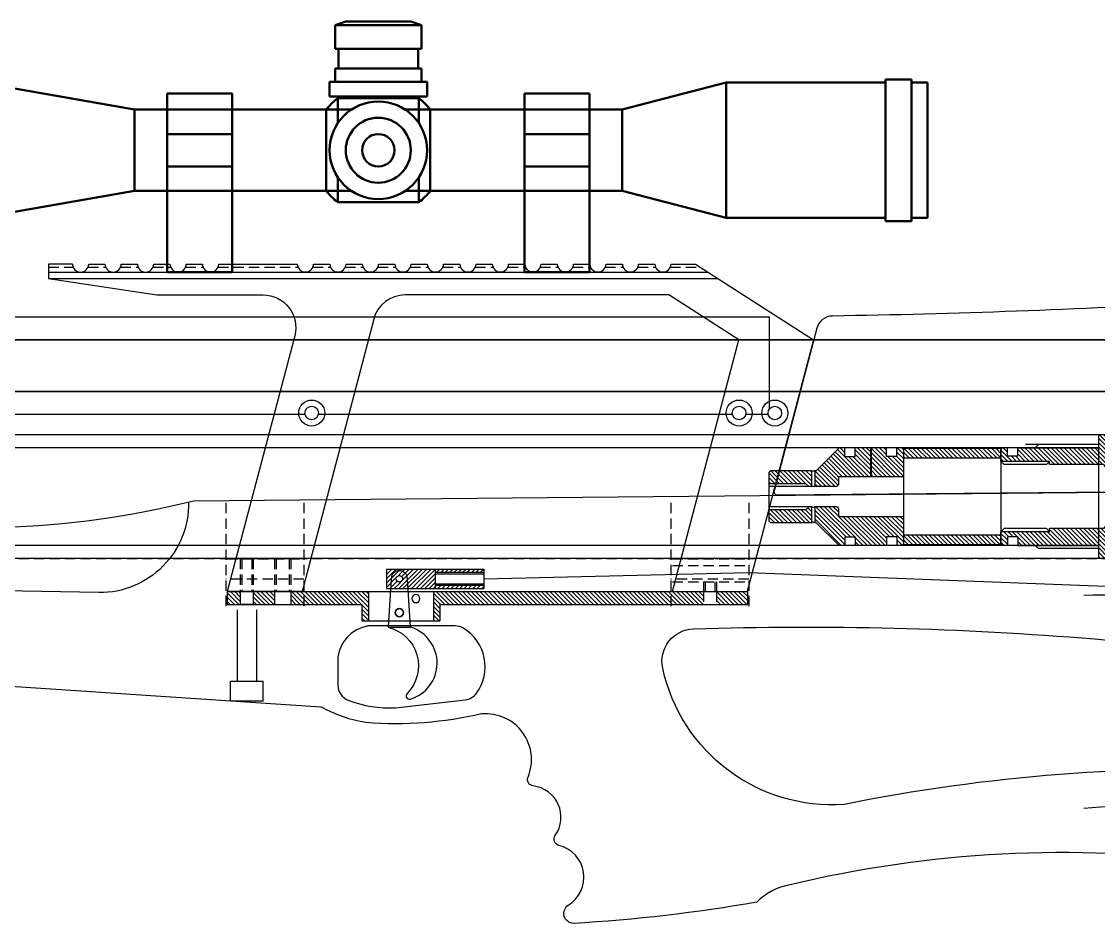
# Model space of a CAD drawing. Header units: millimetres. Extents: x 6817 to 10278, y -2870 to -2258.
# Drawn here: x 9776.5 to 10107.9, y -2590.5 to -2313 of the extents above; entities that cross this region are included whole.
import ezdxf

# ---------------------------------------------------------------- set-up
doc = ezdxf.new("R2010")
doc.units = ezdxf.units.MM
doc.linetypes.add('HIDDEN', pattern=[9.525, 6.35, -3.175])
doc.layers.add('图层2', color=108, linetype='Continuous')
pattern_1 = [(45, (309.1866, -1181.3546), (-0.6735192, 0.6735192), [])]

# ---------------------------------------------------------------- blocks, each defined once
blk = doc.blocks.new('fghghhhh')
at = {"layer": '图层2', "linetype": 'ByBlock'}
h = blk.add_hatch(dxfattribs=at)
h.set_pattern_fill('ANSI31', color=4, scale=0.3)
h.set_pattern_definition(pattern_1)
h.paths.add_polyline_path([(1647.86, -2710.7), (1647.86, -2708.7), (1643.86, -2708.7), (1643.86, -2714.7), (1647.86, -2714.7), (1647.86, -2712.7, -0.414214), (1646.86, -2711.7, -0.414214)])
h = blk.add_hatch(dxfattribs=at)
h.set_pattern_fill('ANSI31', color=4, scale=0.3)
h.set_pattern_definition(pattern_1)
h.paths.add_polyline_path([(1658.86, -2708.7), (1647.86, -2708.7), (1647.86, -2710.7, -0.414214), (1648.86, -2711.7, -0.414214), (1647.86, -2712.7), (1647.86, -2714.7), (1658.86, -2714.7)])
h.paths.add_polyline_path([(1673.86, -2708.7), (1658.86, -2708.7), (1658.86, -2709.7), (1673.86, -2709.7)])
h.paths.add_polyline_path([(1673.86, -2713.7), (1658.86, -2713.7), (1658.86, -2714.7), (1673.86, -2714.7)])
at = {"layer": '图层2', "color": 44, "linetype": 'ByBlock'}
for p, q in [((1643.86, -2708.7), (1673.86, -2708.7)), ((1643.86, -2708.7), (1643.86, -2714.7)), ((1658.86, -2708.7), (1658.86, -2714.7)), ((1658.86, -2709.7), (1673.86, -2709.7)), ((1658.86, -2710.2), (1673.86, -2710.2)), ((1673.86, -2708.7), (1673.86, -2714.7)), ((1658.86, -2713.2), (1673.86, -2713.2)), ((1658.86, -2713.7), (1673.86, -2713.7)), ((1643.86, -2714.7), (1673.86, -2714.7))]:
    blk.add_line(p, q, dxfattribs=at)
at = {"layer": '图层2', "color": 1, "linetype": 'ByBlock'}
blk.add_circle((1647.86, -2711.7), 1, dxfattribs=at)
blk = doc.blocks.new('fdggg')
at = {"layer": '图层2', "linetype": 'ByBlock'}
h = blk.add_hatch(dxfattribs=at)
h.set_pattern_fill('ANSI31', color=4, scale=0.3)
h.set_pattern_definition([(45, (-551.4656, -559.2974), (-0.6735192, 0.6735192), [])])
h.paths.add_polyline_path([(920.04, -2768.85), (836.96, -2768.85), (836.96, -2772.85), (918.04, -2772.85), (918.04, -2777.85), (920.04, -2777.85)])
h.paths.add_polyline_path([(832.96, -2768.85), (823.46, -2768.85), (823.46, -2772.85), (832.96, -2772.85)])
h.paths.add_polyline_path([(963.96, -2772.85), (963.96, -2768.85), (940.04, -2768.85), (940.04, -2777.85), (942.04, -2777.85), (942.04, -2772.85)])
h.paths.add_polyline_path([(979.46, -2768.85), (979.46, -2772.85), (983.46, -2772.85), (983.46, -2768.85)])
h.paths.add_polyline_path([(975.46, -2772.85), (975.46, -2768.85), (968.96, -2768.85), (968.96, -2772.85)])
at = {"layer": '图层2', "color": 6, "linetype": 'ByBlock'}
for p, q in [((983.46, -2768.85), (823.46, -2768.85)), ((823.46, -2768.85), (823.46, -2772.85)), ((920.04, -2768.85), (920.04, -2777.85)), ((940.04, -2768.85), (940.04, -2777.85)), ((983.46, -2768.85), (983.46, -2772.85)), ((918.04, -2772.85), (823.46, -2772.85)), ((918.04, -2772.85), (918.04, -2777.85)), ((983.46, -2772.85), (942.04, -2772.85)), ((942.04, -2772.85), (942.04, -2777.85)), ((942.04, -2777.85), (918.04, -2777.85))]:
    blk.add_line(p, q, dxfattribs=at)
at = {"layer": '图层2', "color": 1, "linetype": 'HIDDEN', "ltscale": 0.5}
for p, q in [((832.96, -2768.85), (832.96, -2772.85)), ((836.96, -2768.85), (836.96, -2772.85))]:
    blk.add_line(p, q, dxfattribs=at)
at = {"layer": '图层2', "color": 3, "linetype": 'ByBlock'}
for p, q in [((963.96, -2768.85), (963.96, -2772.85)), ((968.96, -2768.85), (968.96, -2772.85)), ((975.46, -2768.85), (975.46, -2772.85)), ((979.46, -2768.85), (979.46, -2772.85))]:
    blk.add_line(p, q, dxfattribs=at)
at = {"layer": '图层2', "color": 2, "linetype": 'ByBlock'}
for centre in [(925.43, -2771.03), (930.53, -2775.34)]:
    blk.add_circle(centre, 1.25, dxfattribs=at)
blk = doc.blocks.new('bfghhhjh')
at = {"layer": '图层2', "linetype": 'ByBlock'}
h = blk.add_hatch(dxfattribs=at)
h.set_pattern_fill('ANSI31', color=4, scale=0.3)
h.set_pattern_definition([(45, (7463.1873, 499.6404), (-0.6735192, 0.6735192), [])])
h.paths.add_polyline_path([(9570.69, -2077.62), (9587.21, -2077.62), (9587.21, -2076.62), (9602.21, -2076.62), (9602.21, -2072.97), (9601.71, -2072.47), (9600.21, -2072.47), (9600.21, -2075.07), (9597.01, -2075.07), (9597.01, -2072.47), (9572.21, -2072.47), (9572.21, -2068.47), (9564.71, -2068.47, 0.414214), (9562.21, -2070.97), (9562.21, -2077.57), (9552.01, -2077.57), (9552.01, -2079.07), (9549.81, -2079.07), (9549.81, -2077.57), (9547.81, -2077.57), (9547.81, -2084.87), (9567.43, -2084.87, -0.128583)])
h.paths.add_polyline_path([(9534.71, -2077.57), (9534.21, -2078.07), (9534.21, -2083.47), (9541.61, -2083.47), (9541.61, -2085.95), (9543.61, -2085.95), (9543.61, -2077.57), (9541.61, -2077.57), (9541.61, -2079.07), (9539.41, -2079.07), (9539.41, -2077.57)])
edge = h.paths.add_edge_path()
edge.add_line((9568.42, -2099.47), (9569.21, -2099.47))
edge.add_line((9569.21, -2099.47), (9569.21, -2106.47))
edge.add_line((9569.21, -2106.47), (9572.21, -2106.47))
edge.add_line((9572.21, -2106.47), (9572.21, -2102.47))
edge.add_line((9572.21, -2102.47), (9597.01, -2102.47))
edge.add_line((9597.01, -2102.47), (9597.01, -2099.87))
edge.add_line((9597.01, -2099.87), (9600.21, -2099.87))
edge.add_line((9600.21, -2099.87), (9600.21, -2102.47))
edge.add_line((9600.21, -2102.47), (9601.71, -2102.47))
edge.add_line((9601.71, -2102.47), (9602.21, -2101.97))
edge.add_line((9602.21, -2101.97), (9602.21, -2098.32))
edge.add_line((9602.21, -2098.32), (9587.21, -2098.32))
edge.add_line((9587.21, -2098.32), (9587.21, -2097.32))
edge.add_line((9587.21, -2097.32), (9570.69, -2097.32))
edge.add_arc((9582.92, -2087.47), 15.71, 215.2351, 218.8362, ccw=False)
edge.add_line((9570.09, -2096.53), (9568.42, -2099.47))
edge = h.paths.add_edge_path()
edge.add_line((9569.06, -2094.85), (9567.64, -2099.47))
edge.add_line((9567.64, -2099.47), (9568.07, -2099.47))
edge.add_line((9568.07, -2099.47), (9569.9, -2096.25))
edge.add_arc((9582.92, -2087.47), 15.71, 208.0517, 214.021, ccw=False)
edge = h.paths.add_edge_path()
edge.add_line((9567.43, -2099.47), (9568.93, -2094.6))
edge.add_arc((9582.92, -2087.47), 15.71, 189.5279, 207.0143, ccw=False)
edge.add_line((9567.43, -2090.07), (9543.61, -2090.07))
edge.add_line((9543.61, -2090.07), (9543.61, -2088.99))
edge.add_line((9543.61, -2088.99), (9541.61, -2088.99))
edge.add_line((9541.61, -2088.99), (9541.61, -2091.47))
edge.add_line((9541.61, -2091.47), (9534.21, -2091.47))
edge.add_line((9534.21, -2091.47), (9534.21, -2097.37))
edge.add_line((9534.21, -2097.37), (9539.41, -2097.37))
edge.add_line((9539.41, -2097.37), (9539.41, -2095.87))
edge.add_line((9539.41, -2095.87), (9541.61, -2095.87))
edge.add_line((9541.61, -2095.87), (9541.61, -2097.37))
edge.add_line((9541.61, -2097.37), (9549.81, -2097.37))
edge.add_line((9549.81, -2097.37), (9549.81, -2095.87))
edge.add_line((9549.81, -2095.87), (9552.01, -2095.87))
edge.add_line((9552.01, -2095.87), (9552.01, -2097.37))
edge.add_line((9552.01, -2097.37), (9562.21, -2097.37))
edge.add_line((9562.21, -2097.37), (9562.21, -2103.97))
edge.add_arc((9564.71, -2103.97), 2.5, 180, 270)
edge.add_line((9564.71, -2106.47), (9565.21, -2106.47))
edge.add_line((9565.21, -2106.47), (9565.21, -2099.47))
edge.add_line((9565.21, -2099.47), (9567.43, -2099.47))
at = {"layer": '图层2', "color": 2, "linetype": 'ByBlock'}
for p, q in [((9564.71, -2068.47), (9572.21, -2068.47)), ((9572.21, -2068.47), (9572.21, -2072.62)), ((9562.21, -2070.97), (9562.21, -2077.62)), ((9597.01, -2072.47), (9572.21, -2072.47)), ((9574.71, -2072.62), (9574.71, -2072.62)), ((9596.21, -2072.47), (9596.21, -2072.47)), ((9597.01, -2075.07), (9597.01, -2072.47)), ((9600.21, -2072.47), (9601.71, -2072.47)), ((9600.21, -2075.07), (9600.21, -2072.47)), ((9601.71, -2072.47), (9602.21, -2072.97)), ((9602.21, -2076.62), (9602.21, -2072.97)), ((9587.21, -2076.62), (9602.21, -2076.62)), ((9587.21, -2077.62), (9587.21, -2076.62)), ((9597.01, -2075.07), (9600.21, -2075.07)), ((9602.21, -2076.62), (9602.21, -2098.32)), ((9534.21, -2078.07), (9534.71, -2077.57)), ((9534.21, -2078.07), (9534.21, -2096.87)), ((9534.71, -2077.57), (9539.41, -2077.57)), ((9539.41, -2077.57), (9539.41, -2079.07)), ((9539.41, -2079.07), (9541.61, -2079.07)), ((9541.61, -2077.57), (9541.61, -2079.07)), ((9541.61, -2077.57), (9543.61, -2077.57)), ((9543.61, -2077.57), (9543.61, -2085.95)), ((9547.81, -2077.57), (9547.81, -2084.87)), ((9547.81, -2077.57), (9549.81, -2077.57)), ((9549.81, -2077.57), (9549.81, -2079.07)), ((9552.01, -2079.07), (9549.81, -2079.07)), ((9552.01, -2077.57), (9562.21, -2077.57)), ((9552.01, -2077.57), (9552.01, -2079.07)), ((9570.69, -2077.62), (9587.21, -2077.62)), ((9534.21, -2083.47), (9541.61, -2083.47)), ((9541.61, -2083.47), (9541.61, -2085.95)), ((9541.61, -2085.95), (9543.61, -2085.95)), ((9547.81, -2084.87), (9567.43, -2084.87)), ((9541.61, -2088.99), (9541.61, -2091.47)), ((9541.61, -2088.99), (9543.61, -2088.99)), ((9543.61, -2088.99), (9543.61, -2090.07)), ((9543.61, -2090.07), (9567.43, -2090.07)), ((9534.21, -2091.47), (9541.61, -2091.47)), ((9534.21, -2096.87), (9534.71, -2097.37)), ((9534.71, -2097.37), (9539.41, -2097.37)), ((9539.41, -2097.37), (9539.41, -2095.87)), ((9539.41, -2095.87), (9541.61, -2095.87)), ((9541.61, -2097.37), (9541.61, -2095.87)), ((9541.61, -2097.37), (9549.81, -2097.37)), ((9549.81, -2097.37), (9549.81, -2095.87)), ((9552.01, -2095.87), (9549.81, -2095.87)), ((9552.01, -2097.37), (9552.01, -2095.87)), ((9552.01, -2097.37), (9562.21, -2097.37)), ((9562.21, -2097.32), (9562.21, -2103.97)), ((9570.69, -2097.32), (9587.21, -2097.32)), ((9587.21, -2098.32), (9587.21, -2097.32)), ((9565.21, -2099.47), (9565.21, -2106.47)), ((9565.21, -2099.47), (9569.21, -2099.47)), ((9569.21, -2099.47), (9569.21, -2106.47)), ((9587.21, -2098.32), (9602.21, -2098.32)), ((9587.21, -2098.32), (9587.21, -2098.32)), ((9597.01, -2099.87), (9600.21, -2099.87)), ((9597.01, -2099.87), (9597.01, -2102.47)), ((9600.21, -2099.87), (9600.21, -2102.47)), ((9602.21, -2101.97), (9602.21, -2098.32)), ((9602.21, -2098.32), (9602.21, -2098.32)), ((9572.21, -2102.32), (9572.21, -2106.47)), ((9597.01, -2102.47), (9572.21, -2102.47)), ((9596.21, -2102.47), (9596.21, -2102.47)), ((9600.21, -2102.47), (9601.71, -2102.47)), ((9601.71, -2102.47), (9602.21, -2101.97)), ((9564.71, -2106.47), (9565.21, -2106.47)), ((9569.21, -2106.47), (9572.21, -2106.47))]:
    blk.add_line(p, q, dxfattribs=at)
at = {"layer": '图层2', "color": 4, "linetype": 'ByBlock'}
for p, q in [((9572.21, -2071.47), (9590.64, -2071.47)), ((9591.64, -2072.47), (9590.64, -2071.47)), ((9587.21, -2076.62), (9588.21, -2077.62)), ((9602.21, -2076.62), (9601.21, -2077.62)), ((9588.21, -2077.62), (9601.21, -2077.62)), ((9534.21, -2084.47), (9541.61, -2084.47)), ((9534.21, -2090.47), (9541.61, -2090.47)), ((9587.21, -2098.32), (9588.21, -2097.32)), ((9588.21, -2097.32), (9601.21, -2097.32)), ((9602.21, -2098.32), (9601.21, -2097.32)), ((9565.21, -2099.47), (9565.51, -2099.77)), ((9565.51, -2099.77), (9565.51, -2106.17)), ((9568.91, -2099.77), (9569.21, -2099.47)), ((9568.91, -2099.77), (9568.91, -2106.17)), ((9572.21, -2103.47), (9590.64, -2103.47)), ((9591.64, -2102.47), (9590.64, -2103.47)), ((9565.21, -2106.47), (9565.51, -2106.17)), ((9569.21, -2106.47), (9568.91, -2106.17))]:
    blk.add_line(p, q, dxfattribs=at)
at = {"layer": '图层2', "color": 3, "linetype": 'ByBlock'}
for p, q in [((9567.43, -2099.47), (9568.93, -2094.6)), ((9567.64, -2099.47), (9569.06, -2094.85))]:
    blk.add_line(p, q, dxfattribs=at)
at = {"layer": '图层2', "color": 6, "linetype": 'ByBlock'}
for p, q in [((9565.21, -2106.47), (9565.21, -2106.47)), ((9569.21, -2106.47), (9569.21, -2106.47))]:
    blk.add_line(p, q, dxfattribs=at)
at = {"layer": '图层2', "color": 2, "linetype": 'ByBlock'}
for centre, radius, start, end in [((9564.71, -2070.97), 2.5, 90, 180), ((9582.92, -2087.47), 15.71, 141.1638, 170.4721), ((9582.92, -2087.47), 15.71, 189.5279, 218.8362), ((9564.71, -2103.97), 2.5, 180, 270)]:
    blk.add_arc(centre, radius, start, end, dxfattribs=at)
at = {"layer": '图层2', "color": 6, "linetype": 'ByBlock'}
blk.add_arc((9545.71, -2073.21), 4.83, 244.2473, 295.7527, dxfattribs=at)
blk = doc.blocks.new('fdgrttry')
at = {"layer": '图层2', "linetype": 'ByBlock'}
h = blk.add_hatch(dxfattribs=at)
h.set_pattern_fill('ANSI31', color=4, scale=0.3)
h.set_pattern_definition([(45, (7077.9515, -1226.9069), (-0.6735192, 0.6735192), [])])
h.paths.add_polyline_path([(9653.07, -1908.09), (9623.07, -1908.09), (9623.07, -1911.09), (9653.07, -1911.09)])
h.paths.add_polyline_path([(9653.07, -1934.69), (9623.07, -1934.69), (9623.07, -1937.69), (9653.07, -1937.69)])
at = {"layer": '图层2', "color": 6, "linetype": 'ByBlock'}
for p, q in [((9623.07, -1908.09), (9653.07, -1908.09)), ((9623.07, -1908.09), (9623.07, -1937.69)), ((9653.07, -1908.09), (9653.07, -1937.69)), ((9623.07, -1911.09), (9653.07, -1911.09)), ((9623.07, -1934.69), (9653.07, -1934.69)), ((9623.07, -1937.69), (9653.07, -1937.69))]:
    blk.add_line(p, q, dxfattribs=at)
blk = doc.blocks.new('gfhjjj')
at = {"layer": '图层2', "linetype": 'ByBlock'}
h = blk.add_hatch(dxfattribs=at)
h.set_pattern_fill('ANSI31', color=4, scale=0.3)
h.set_pattern_definition([(45, (7265.2885, 545.2645), (-0.6735192, 0.6735192), [])])
h.paths.add_polyline_path([(9608.71, -2026.84), (9603.96, -2026.84), (9603.96, -2029.44), (9600.76, -2029.44), (9600.76, -2026.84), (9599.26, -2026.84), (9598.76, -2027.34), (9598.76, -2035.69), (9608.71, -2035.69)])
h.paths.add_polyline_path([(9618.56, -2026.84), (9616.76, -2026.84), (9616.76, -2029.44), (9613.56, -2029.44), (9613.56, -2026.84), (9608.91, -2026.84), (9608.91, -2035.69), (9618.76, -2035.69), (9618.76, -2038.74), (9626, -2038.74), (9626, -2033.84), (9625.56, -2033.84)])
h.paths.add_polyline_path([(9626, -2044.94), (9618.76, -2044.94), (9618.76, -2047.99), (9598.76, -2047.99), (9598.76, -2056.34), (9599.26, -2056.84), (9600.76, -2056.84), (9600.76, -2054.24), (9603.96, -2054.24), (9603.96, -2056.84), (9613.56, -2056.84), (9613.56, -2054.24), (9616.76, -2054.24), (9616.76, -2056.84), (9618.56, -2056.84), (9625.56, -2049.84), (9626, -2049.84)])
h.paths.add_polyline_path([(9627, -2044.94), (9627, -2049.84), (9639.55, -2049.84), (9640.05, -2049.34), (9640.05, -2045.84), (9628.73, -2045.84), (9627.83, -2044.94)])
h.paths.add_polyline_path([(9627, -2033.84), (9627, -2038.74), (9627.83, -2038.74), (9628.73, -2037.84), (9640.05, -2037.84), (9640.05, -2034.34), (9639.55, -2033.84)])
at = {"layer": '图层2', "color": 6, "linetype": 'ByBlock'}
for p, q in [((9598.76, -2027.34), (9599.26, -2026.84)), ((9598.76, -2027.34), (9598.76, -2056.34)), ((9599.26, -2026.84), (9600.76, -2026.84)), ((9600.76, -2029.44), (9600.76, -2026.84)), ((9603.96, -2026.84), (9613.56, -2026.84)), ((9603.96, -2029.44), (9603.96, -2026.84)), ((9608.71, -2026.84), (9608.71, -2035.69)), ((9608.91, -2026.84), (9608.91, -2035.69)), ((9613.56, -2029.44), (9613.56, -2026.84)), ((9616.76, -2026.84), (9618.56, -2026.84)), ((9616.76, -2029.44), (9616.76, -2026.84)), ((9618.56, -2026.84), (9625.56, -2033.84)), ((9600.76, -2029.44), (9603.96, -2029.44)), ((9616.76, -2029.44), (9613.56, -2029.44)), ((9625.56, -2033.84), (9626, -2033.84)), ((9626, -2033.84), (9626, -2038.74)), ((9627, -2033.84), (9639.55, -2033.84)), ((9627, -2033.84), (9627, -2038.74)), ((9639.55, -2033.84), (9640.05, -2034.34)), ((9640.05, -2049.34), (9640.05, -2034.34)), ((9598.76, -2035.69), (9618.76, -2035.69)), ((9618.76, -2035.69), (9618.76, -2038.24)), ((9619.26, -2038.74), (9618.76, -2038.24)), ((9619.26, -2038.74), (9626, -2038.74)), ((9627, -2038.74), (9627.73, -2038.74)), ((9627.73, -2038.74), (9640.05, -2038.74)), ((9627.73, -2038.84), (9627.73, -2038.84)), ((9618.76, -2045.44), (9619.26, -2044.94)), ((9618.76, -2045.44), (9618.76, -2047.99)), ((9619.26, -2044.94), (9626, -2044.94)), ((9626, -2044.94), (9626, -2049.84)), ((9627, -2044.94), (9627.23, -2044.94)), ((9627, -2044.94), (9627, -2049.84)), ((9627.23, -2044.94), (9640.05, -2044.94)), ((9627.73, -2045.44), (9627.73, -2045.44)), ((9598.76, -2047.99), (9618.76, -2047.99)), ((9618.56, -2056.84), (9625.56, -2049.84)), ((9625.56, -2049.84), (9626, -2049.84)), ((9627, -2049.84), (9639.55, -2049.84)), ((9639.55, -2049.84), (9640.05, -2049.34)), ((9600.76, -2054.24), (9603.96, -2054.24)), ((9600.76, -2054.24), (9600.76, -2056.84)), ((9603.96, -2054.24), (9603.96, -2056.84)), ((9616.76, -2054.24), (9613.56, -2054.24)), ((9613.56, -2054.24), (9613.56, -2056.84)), ((9616.76, -2054.24), (9616.76, -2056.84)), ((9599.26, -2056.84), (9598.76, -2056.34)), ((9599.26, -2056.84), (9600.76, -2056.84)), ((9603.96, -2056.84), (9613.56, -2056.84)), ((9616.76, -2056.84), (9618.56, -2056.84))]:
    blk.add_line(p, q, dxfattribs=at)
at = {"layer": '图层2', "color": 4, "linetype": 'ByBlock'}
for p, q in [((9627.83, -2038.74), (9628.73, -2037.84)), ((9628.73, -2037.84), (9640.05, -2037.84)), ((9627.83, -2044.94), (9628.73, -2045.84)), ((9628.73, -2045.84), (9640.05, -2045.84))]:
    blk.add_line(p, q, dxfattribs=at)
at = {"layer": '图层2', "color": 3, "linetype": 'ByBlock'}
for centre, start, end in [((9626.5, -2033.21), 231.5784, 308.4216), ((9626.5, -2039.37), 51.5784, 128.4216), ((9626.5, -2044.31), 231.5784, 308.4216), ((9626.5, -2050.47), 51.5784, 128.4216)]:
    blk.add_arc(centre, 0.805, start, end, dxfattribs=at)

msp = doc.modelspace()

# ---------------------------------------------------------------- linework, layer by layer
at = {"color": 1, "lineweight": 50}
for p, q in [((9873.003, -2314.14), (9876.303, -2313.04)), ((9873.003, -2314.14), (9899.603, -2314.14)), ((9873.003, -2314.14), (9873.003, -2321.44)), ((9876.303, -2313.04), (9896.303, -2313.04)), ((9896.303, -2313.04), (9899.603, -2314.14)), ((9899.603, -2314.14), (9899.603, -2321.44)), ((9873.003, -2321.44), (9899.603, -2321.44)), ((9874.003, -2321.44), (9874.003, -2327.44)), ((9898.603, -2321.44), (9898.603, -2327.44)), ((9747.303, -2328.94), (9811.303, -2340.14)), ((9873.003, -2327.44), (9899.603, -2327.44)), ((9873.003, -2327.44), (9873.003, -2331.64)), ((9899.603, -2327.44), (9899.603, -2331.64)), ((9871.303, -2331.64), (9901.303, -2331.64)), ((9871.303, -2331.64), (9871.303, -2336.14)), ((9901.303, -2331.64), (9901.303, -2336.14)), ((9961.303, -2340.14), (9993.303, -2331.84)), ((9993.303, -2331.84), (10042.303, -2331.84)), ((9993.303, -2331.84), (9993.303, -2373.44)), ((10042.303, -2330.84), (10042.303, -2374.44)), ((10042.303, -2330.84), (10050.303, -2330.84)), ((10050.303, -2330.84), (10050.303, -2374.44)), ((10050.303, -2331.84), (10055.303, -2331.84)), ((10055.303, -2331.84), (10055.303, -2373.44)), ((9821.303, -2335.14), (9821.303, -2390.14)), ((9821.303, -2335.14), (9841.303, -2335.14)), ((9841.303, -2335.14), (9841.303, -2390.14)), ((9931.303, -2335.14), (9931.303, -2390.14)), ((9931.303, -2335.14), (9951.303, -2335.14)), ((9951.303, -2335.14), (9951.303, -2390.14)), ((9871.303, -2336.14), (9901.303, -2336.14)), ((9873.81, -2336.64), (9873.81, -2336.14)), ((9873.81, -2336.64), (9898.797, -2336.64)), ((9873.81, -2336.64), (9873.81, -2344.339)), ((9898.797, -2336.64), (9898.797, -2336.14)), ((9898.797, -2344.339), (9898.797, -2336.64)), ((9811.303, -2340.14), (9878.012, -2340.14)), ((9811.303, -2365.14), (9811.303, -2340.14)), ((9870.308, -2340.14), (9870.303, -2365.134)), ((9894.595, -2340.14), (9961.303, -2340.14)), ((9902.303, -2340.14), (9902.298, -2365.14)), ((9961.303, -2340.14), (9961.303, -2365.14)), ((9821.303, -2347.64), (9841.303, -2347.64)), ((9931.303, -2347.64), (9951.303, -2347.64)), ((9821.303, -2357.64), (9841.303, -2357.64)), ((9931.303, -2357.64), (9951.303, -2357.64)), ((9873.81, -2360.942), (9873.81, -2368.64)), ((9898.797, -2368.64), (9898.797, -2360.942)), ((9747.303, -2376.34), (9811.303, -2365.14)), ((9878.012, -2365.14), (9811.303, -2365.14)), ((9961.303, -2365.14), (9894.595, -2365.14)), ((9961.303, -2365.14), (9993.303, -2373.44)), ((9898.797, -2368.64), (9873.81, -2368.64)), ((9993.303, -2373.44), (10042.303, -2373.44)), ((10042.303, -2374.44), (10050.303, -2374.44)), ((10050.303, -2373.44), (10055.303, -2373.44))]:
    msp.add_line(p, q, dxfattribs=at)
at = {"color": 2, "lineweight": 50}
for p, q in [((9821.303, -2390.14), (9841.303, -2390.14)), ((9931.303, -2390.14), (9951.303, -2390.14))]:
    msp.add_line(p, q, dxfattribs=at)
at = {"color": 4, "linetype": 'ByBlock'}
msp.add_line((9918.775, -2484.484), (10000.34, -2482.512), dxfattribs=at)
at = {"color": 3, "linetype": 'ByBlock'}
msp.add_line((10000.34, -2482.512), (10189.03, -2489.781), dxfattribs=at)
at = {"color": 6, "linetype": 'ByBlock'}
msp.add_line((9889.332, -2499.387), (9896.217, -2499.387), dxfattribs=at)
for points in [[(9792.196, -2387.64), (9784.84, -2387.64), (9784.84, -2392.14), (9818.123, -2397.14), (9850.9, -2397.14, -0.4918281), (9860.57, -2409.688), (9839.84, -2488.387)], [(9976.84, -2488.387), (9997.234, -2410.963), (9975.682, -2397.14), (9894.582, -2397.14, 0.3406371), (9884.912, -2404.593), (9862.84, -2488.387)], [(9896.217, -2499.387), (9895.275, -2484.484, 1), (9890.275, -2484.484), (9889.332, -2499.387, -0.5841455), (9895.145, -2519.813, 0.7764343), (9896.142, -2521.475, 0.7381173), (9896.344, -2499.387)]]:
    msp.add_lwpolyline(points, format="xyb", dxfattribs=at)
msp.add_lwpolyline([(9976.381, -2387.64), (9983.869, -2387.64), (10020.234, -2410.963), (9999.84, -2488.387)], dxfattribs=at)
at = {"color": 4}
msp.add_lwpolyline([(10147.882, -2456.354, 0.0254167), (10144.582, -2403.966, 0.397577), (10139.332, -2399.542, -0.0102464), (10026.014, -2403.633, 0.3362897), (10021.257, -2407.359), (10008.074, -2457.408, 0.4947504), (10009.05, -2458.662), (10146.891, -2457.366, 0.4149967)], format="xyb", close=True, dxfattribs=at)
at = {"color": 1}
for points in [[(9770.58, -2468.603, 0.0550537), (9829.498, -2460.45), (10253.947, -2456.46, -0.4253641)], [(10144.412, -2571.896, 0.0930164), (10012.563, -2578.732, 0.1499656), (10002.799, -2583.936, -0.0290994), (9946.333, -2590.513, -0.7084509), (9944.676, -2584.913, 0.6713613), (9941.877, -2566.492, -0.5308055), (9940.718, -2563.388, 0.5704397), (9933.975, -2548.214, -0.4980994), (9932.36, -2545.46, 0.5643247), (9918.099, -2526.064, -0.0757456), (9882.59, -2528.727, -0.0206094), (9882.508, -2528.717, -0.0872352), (9868.994, -2524.046, 0.110525), (9868.575, -2523.922), (9605.577, -2506.4, -0.4982904)]]:
    msp.add_lwpolyline(points, format="xyb", dxfattribs=at)
at = {"color": 2}
for points in [[(9827.893, -2460.851, -0.4232563), (9800.354, -2488.739), (9606.377, -2485.316)], [(10103.332, -2555.025, -0.0502303), (10186.089, -2557.314, 0.1391747), (10213.235, -2551.498, 0.0625044), (10215.273, -2550.066, 0.3709696), (10218.006, -2527.958, 0.0298229), (10214.37, -2522.263, 0.1424195), (10192.317, -2505.144, 0.1023055), (10103.332, -2489.569)]]:
    msp.add_lwpolyline(points, format="xyb", dxfattribs=at)
at = {"color": 1}
for points in [[(9882.436, -2499.116, 0.308124), (9873.863, -2508.445), (9873.863, -2517.147, 0.3079121), (9877.027, -2521.798, 0.1075431), (9891.565, -2524.17), (9913.044, -2521.685, 0.2077142), (9916.49, -2519.689, 0.4435532), (9912.466, -2499.689, 0.1351288), (9909.907, -2498.985), (9883.575, -2498.985, 0.057508)], [(10162.956, -2543.686, 0.0614127), (10029.626, -2553.894, -0.3728501), (9973.809, -2511.979, -0.4681553), (9983.26, -2499.871, -0.0288088), (10106.692, -2502.992, -0.0903096), (10168.411, -2519.157, -0.887922)]]:
    msp.add_lwpolyline(points, format="xyb", close=True, dxfattribs=at)
at = {"color": 1, "lineweight": 50}
for radius in [15, 10, 5]:
    msp.add_circle((9886.303, -2352.64), radius, dxfattribs=at)
for start, end in [(127.98449, 142.01551), (37.98449, 52.01551), (217.98449, 232.01551), (307.98449, 322.01551)]:
    msp.add_arc((9886.303, -2352.64), 20.3, start, end, dxfattribs=at)
at = {"layer": '图层2', "color": 3, "linetype": 'HIDDEN', "ltscale": 0.5}
for p, q in [((9784.84, -2388.64), (9792.405, -2388.64)), ((9796.988, -2388.64), (9802.405, -2388.64)), ((9806.988, -2388.64), (9812.405, -2388.64)), ((9816.988, -2388.64), (9822.405, -2388.64)), ((9826.988, -2388.64), (9832.405, -2388.64)), ((9836.988, -2388.64), (9861.612, -2388.64)), ((9866.151, -2388.64), (9871.612, -2388.64)), ((9876.151, -2388.64), (9881.612, -2388.64)), ((9886.151, -2388.64), (9891.612, -2388.64)), ((9896.151, -2388.64), (9901.612, -2388.64)), ((9906.151, -2388.64), (9911.612, -2388.64)), ((9916.151, -2388.64), (9921.612, -2388.64)), ((9926.151, -2388.64), (9931.612, -2388.64)), ((9936.151, -2388.64), (9941.612, -2388.64)), ((9946.151, -2388.64), (9951.612, -2388.64)), ((9956.151, -2388.64), (9961.612, -2388.64)), ((9966.151, -2388.64), (9971.612, -2388.64)), ((9976.151, -2388.64), (9985.428, -2388.64))]:
    msp.add_line(p, q, dxfattribs=at)
at = {"layer": '图层2', "color": 6, "linetype": 'ByBlock'}
for p, q in [((9797.196, -2387.64), (9802.196, -2387.64)), ((9807.196, -2387.64), (9812.196, -2387.64)), ((9817.196, -2387.64), (9822.196, -2387.64)), ((9827.196, -2387.64), (9832.196, -2387.64)), ((9837.196, -2387.64), (9861.382, -2387.64)), ((9866.381, -2387.64), (9871.382, -2387.64)), ((9876.381, -2387.64), (9881.382, -2387.64)), ((9886.381, -2387.64), (9891.382, -2387.64)), ((9896.381, -2387.64), (9901.382, -2387.64)), ((9906.381, -2387.64), (9911.382, -2387.64)), ((9916.381, -2387.64), (9921.382, -2387.64)), ((9926.381, -2387.64), (9931.382, -2387.64)), ((9936.381, -2387.64), (9941.382, -2387.64)), ((9946.381, -2387.64), (9951.382, -2387.64)), ((9956.381, -2387.64), (9961.382, -2387.64)), ((9966.381, -2387.64), (9971.382, -2387.64)), ((9784.84, -2390.14), (9864.84, -2390.14)), ((9784.84, -2392.14), (9864.84, -2392.14)), ((9864.84, -2390.14), (9987.767, -2390.14)), ((9864.84, -2392.14), (9990.885, -2392.14)), ((9862.84, -2488.387), (9839.84, -2488.387)), ((9976.84, -2488.387), (9999.84, -2488.387))]:
    msp.add_line(p, q, dxfattribs=at)
at = {"layer": '图层2', "color": 2, "linetype": 'ByBlock'}
for p, q in [((9451.267, -2403.868), (10006.622, -2403.868)), ((10006.622, -2432.218), (10006.622, -2403.868)), ((10128.577, -2410.963), (9574.198, -2410.963)), ((10128.577, -2426.963), (9574.198, -2426.963)), ((9451.267, -2433.868), (9863.742, -2433.868)), ((9867.867, -2433.868), (9995.242, -2433.868)), ((9999.367, -2433.868), (10006.242, -2433.868)), ((10107.858, -2440.193), (9601.133, -2440.193)), ((10107.858, -2440.193), (10107.858, -2478.193)), ((10107.858, -2444.193), (9601.133, -2444.193)), ((10107.858, -2443.193), (10085.448, -2443.193)), ((10107.858, -2474.193), (9601.133, -2474.193)), ((10107.858, -2478.193), (9601.133, -2478.199)), ((9842.84, -2494.026), (9842.84, -2516.074)), ((9848.84, -2494.026), (9848.84, -2516.074)), ((9840.833, -2522.074), (9840.833, -2516.074)), ((9850.833, -2516.074), (9840.833, -2516.074)), ((9850.833, -2522.074), (9850.833, -2516.074)), ((9850.833, -2522.074), (9840.833, -2522.074))]:
    msp.add_line(p, q, dxfattribs=at)
at = {"layer": '图层2', "color": 3, "linetype": 'ByBlock'}
for p, q in [((10129.593, -2411.063), (9584.198, -2411.063)), ((10129.593, -2426.863), (9584.198, -2426.863)), ((9847.84, -2492.387), (9843.84, -2492.387))]:
    msp.add_line(p, q, dxfattribs=at)
at = {"layer": '图层2', "color": 1, "linetype": 'HIDDEN', "ltscale": 0.5}
for p, q in [((9839.34, -2461.15), (9839.34, -2494.026)), ((9863.34, -2461.15), (9863.34, -2494.026)), ((9976.34, -2461.15), (9976.34, -2494.026)), ((10000.34, -2461.15), (10000.34, -2494.026)), ((10116.893, -2478.35), (9693.201, -2478.35)), ((9839.84, -2478.387), (9862.84, -2478.387)), ((9843.84, -2478.387), (9843.84, -2488.387)), ((9844.34, -2478.387), (9844.34, -2488.387)), ((9847.34, -2478.387), (9847.34, -2488.387)), ((9847.84, -2478.387), (9847.84, -2488.387)), ((9854.34, -2478.387), (9854.34, -2488.387)), ((9854.84, -2478.387), (9854.84, -2488.387)), ((9858.84, -2478.387), (9858.84, -2488.387)), ((9859.34, -2478.387), (9859.34, -2488.387)), ((9976.84, -2478.387), (9999.84, -2478.387)), ((9976.84, -2480.387), (9999.84, -2480.387)), ((9863.34, -2484.636), (9839.34, -2484.636)), ((10000.34, -2484.636), (9976.34, -2484.636)), ((9976.84, -2485.387), (9999.84, -2485.387)), ((9986.34, -2485.387), (9986.34, -2488.387)), ((9986.84, -2485.387), (9986.84, -2488.387)), ((9989.84, -2485.387), (9989.84, -2488.387)), ((9990.34, -2485.387), (9990.34, -2488.387))]:
    msp.add_line(p, q, dxfattribs=at)
at = {"layer": '图层2', "color": 2, "linetype": 'ByBlock'}
for centre, radius in [((9865.804, -2433.474), 4), ((9865.804, -2433.474), 2.1), ((9997.304, -2433.474), 4), ((9997.304, -2433.474), 2.1), ((10008.304, -2433.474), 4), ((10008.304, -2433.474), 2.1)]:
    msp.add_circle(centre, radius, dxfattribs=at)
at = {"layer": '图层2', "color": 1, "linetype": 'ByBlock'}
for centre, radius in [((9892.775, -2484.484), 1), ((9892.775, -2494.883), 1.25)]:
    msp.add_circle(centre, radius, dxfattribs=at)
at = {"layer": '图层2', "color": 2, "linetype": 'ByBlock'}
for centre, start, end in [((9794.696, -2387.64), 180, 0), ((9804.696, -2387.64), 180, 0), ((9814.696, -2387.64), 180, 0), ((9824.696, -2387.64), 180, 0), ((9834.696, -2387.64), 180, 0), ((9863.881, -2387.592), 181.10492, 358.89508), ((9873.881, -2387.592), 181.10492, 358.89508), ((9883.881, -2387.592), 181.10492, 358.89508), ((9893.881, -2387.592), 181.10492, 358.89508), ((9903.881, -2387.592), 181.10492, 358.89508), ((9913.881, -2387.592), 181.10492, 358.89508), ((9923.881, -2387.592), 181.10492, 358.89508), ((9933.881, -2387.592), 181.10492, 358.89508), ((9943.881, -2387.592), 181.10492, 358.89508), ((9953.881, -2387.592), 181.10492, 358.89508), ((9963.881, -2387.592), 181.10492, 358.89508), ((9973.881, -2387.592), 181.10492, 358.89508)]:
    msp.add_arc(centre, 2.5, start, end, dxfattribs=at)

# ---------------------------------------------------------------- block references
at = {"layer": '图层2', "color": 2, "linetype": 'ByBlock', "extrusion": (0, 0, -1), "zscale": -1}
for name, p in [('bfghhhjh', (-19680.072, -371.727)), ('gfhjjj', (-19646.618, -417.379)), ('fdgrttry', (-19700.933, -536.326))]:
    msp.add_blockref(name, p, dxfattribs=at)
at = {"layer": '图层2', "color": 6, "linetype": 'ByBlock'}
msp.add_blockref('fghghhhh', (8244.914, 227.219), dxfattribs=at)
at = {"layer": '图层2', "color": 6, "linetype": 'ByBlock', "extrusion": (0, 0, -1), "zscale": -1}
msp.add_blockref('fdggg', (-10823.303, 280.459), dxfattribs=at)

doc.saveas('drawing.dxf')
